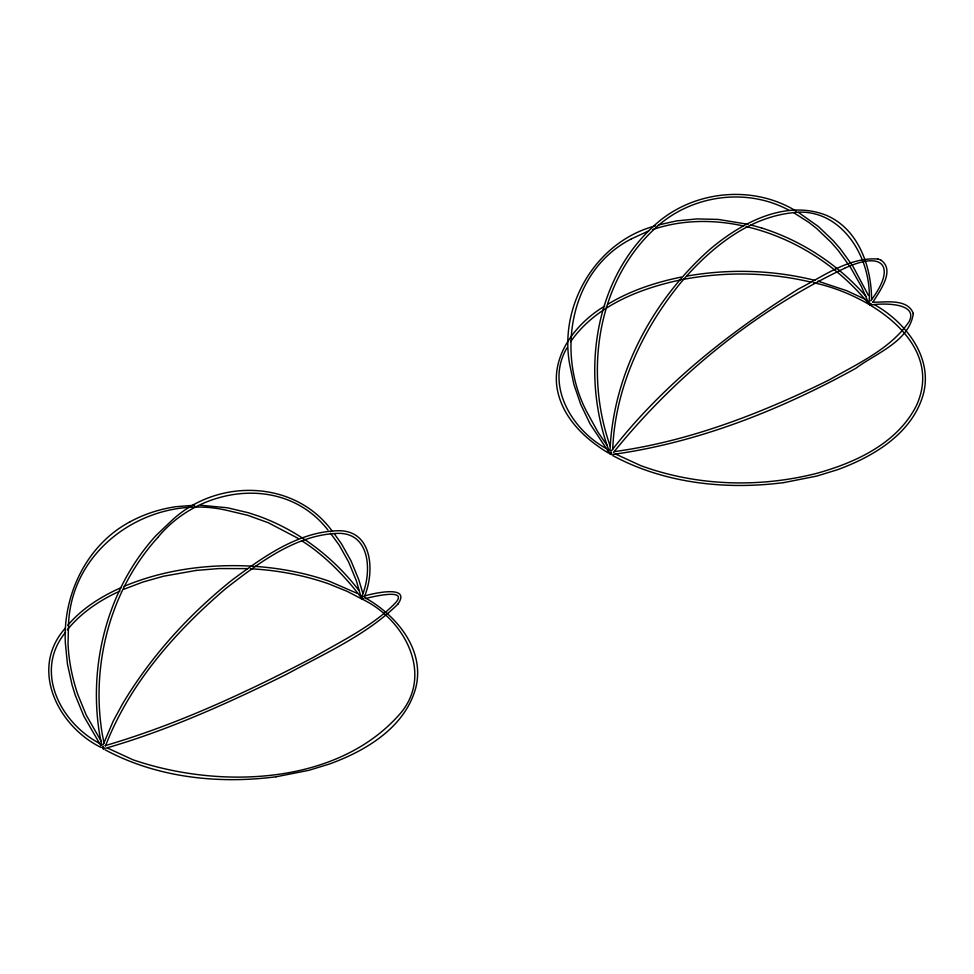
<?xml version="1.0" encoding="UTF-8"?>
<svg xmlns="http://www.w3.org/2000/svg" width="974" height="974" viewBox="0 0 974 974"><rect width="100%" height="100%" fill="white"/><g stroke="black" fill="none" stroke-linecap="round" stroke-linejoin="round"><path stroke-width="1.46" d="M610.016 450.816C613.072 373.76 652.641 300.211 709.778 249.466L709.803 249.441C740.593 223.29 784.484 199.414 825.502 214.974C858.337 228.33 871.499 266.596 871.572 299.529M612.707 449.477C615.008 387.883 642.511 329.163 681.276 282.083C709.62 249.161 746.364 218.468 790.608 212.989C840.416 204.698 873.191 258.317 868.978 303.73M102.453 747.545L103.768 747.886M613.267 454.383C698.699 442.427 780.515 409.871 855.744 368.379C875.711 353.392 909.655 341.302 913.295 313.397M610.454 454.054L611.185 453.007M869.831 304.375L870.257 303.401M364.276 596.928C374.722 572.712 373.395 529.819 337.747 530.733C297.849 531.877 263.406 556.909 232.506 579.713C189.041 614.387 150.921 656.245 122.432 704.092L113.228 721.089L103.001 745.061M105.472 745.987C129.445 683.687 175.405 631.688 225.651 588.637C258.232 563.362 295.548 534.702 337.71 533.375C370.997 532.425 372.336 573.479 361.305 597.537A1.315 0.974 17.9 0 0 362.852 598.937A1.315 0.755 -60.8 0 1 362.17 597.269M566.953 347.925C545.111 384.767 571.458 429.497 606.084 448.405M129.907 521.881C86.576 544.916 62.628 595.138 65.38 643.303L67.462 664.244L72.137 685.233L75.436 695.679L83.886 716.28L100.906 745.767M570.667 341.679C595.126 306.189 639.151 288.669 680.509 279.952M361.61 598.608L362.328 597.951M397.903 604.124C412.331 583.536 369.511 594.25 363.472 596.319M870.683 300.844C896.555 266.925 884.051 249.928 844.531 268.313M872.85 302.354C879.181 291.64 896.056 270.163 880.606 259.9M65.575 632.321C33.591 670.794 60.132 722.696 99.689 743.466M65.221 628.291C28.952 668.968 58.002 726.251 100.906 747.375M611.295 450.986C662.235 385.302 728.674 332.755 798.765 288.815C823.334 276.36 848.999 257.002 877.927 259.035M613.437 452.52C675.615 375.574 755.24 310.779 844.592 268.288M397.964 604.063C366.674 635.048 324.439 653.591 286.027 674.592C227.77 703.289 168.198 730.269 105.655 748.251M67.766 625.296C82.06 608.373 101.369 596.392 121.433 587.456M67.291 629.934C81 612.719 99.957 600.142 119.936 591.06M103.451 747.399L102.745 748.166L103.719 747.594M611.124 453.714L610.479 454.042M870.391 304.704L871.292 304.192M604.732 306.104C575.269 323.514 548.983 357.726 558.199 393.557C564.847 419.855 586.019 439.651 608.592 453.129M631.456 238.849C568.95 270.699 555.959 354.853 587.492 413.122L597.914 432.054L607.289 445.69M361.792 597.695L361.451 598.328L362.705 598.389M608.178 304.046C630.58 290.532 655.794 282.265 681.325 277.066M793.676 212.685L808.846 222.376L816.662 228.525L831.309 242.526L838.139 250.367L850.606 267.546L861.333 286.441L869.1 304.18L870.366 303.657M361.926 598.56C345.977 577.265 325.085 555.472 301.526 540.631M332.499 531.524C294.672 478.964 215.875 477.991 170.669 521.577L155.913 535.651C107.822 588.454 88.074 664.353 99.604 734.359L101.746 745.037M631.42 238.873L648.587 230.972M129.859 521.906C144.128 514.089 159.833 509.061 175.917 506.699L194.654 505.226M124.075 586.324C164.74 569.279 209.593 563.666 253.423 566.247M123.771 589.294L142.91 582.038L163.449 576.243L196.261 570.423M611.526 453.434L610.26 453.738M870.318 303.998L869.283 304.241M655.599 225.81C596.271 241.284 558.686 304.984 569.705 364.434L573.905 384.474L580.735 404.417L590.098 423.946L608.507 451.766M652.507 229.645C681.654 219.588 713.589 219.369 743.503 225.98M104.985 745.707C177.597 724.449 246.617 692.356 313.506 657.316C341.813 640.916 373.979 625.405 395.858 602.456C407.729 588.588 375.112 596.088 365.323 598.572M658.351 224.982L676.553 220.891L697.141 218.907L718.41 219.442L748.117 224.312M686.84 276.092C729.331 268.617 773.429 269.944 815.287 280.463M681.849 279.66C724.315 271.502 768.559 272.063 810.66 282.07M783.851 482.593L816.614 476.116L837.056 469.858C873.325 456.769 912.675 433.345 923.462 393.666C932.97 356.679 905.09 321.895 874.567 304.716M276.153 776.777L308.916 770.3L329.358 764.042C365.64 750.954 405.026 727.493 415.776 687.79C425.455 649.646 396.016 614.643 364.471 597.476M783.839 482.593C725.995 490.092 664.645 483.554 612.768 455.589M276.141 776.777C218.298 784.277 156.948 777.739 105.07 749.773M614.497 451.595C689.166 441.392 761.047 413.475 828.521 380.25C857.169 364.008 890.869 348.716 909.132 321.566C918.519 303.304 885.244 302.744 870.427 305.032M196.249 570.423L218.931 568.56L247.542 568.621M872.765 302.196C885.293 302.464 907.671 298.166 913.332 313.555M200.583 505.25L227.466 507.783L248.516 512.787L258.987 516.244C298.458 530.635 333.181 556.982 358.724 590.22M250.403 568.755C276.957 570.18 303.389 575.001 328.506 583.779L347.194 591.364L361.987 599.071M254.847 566.357C280.183 568.11 305.361 572.882 329.358 581.271L357.117 593.324M746.169 226.589C794.37 237.851 838.297 266.048 869.307 304.533M813.314 282.704C867.262 293.673 945.681 342.118 916.327 405.781C897.151 443.511 855.196 462.82 815.944 473.559C758.527 487.974 696.52 486.063 640.77 465.633L615.276 453.921M750.82 224.933L761.607 227.977M817.916 281.145L846.735 290.715L864.766 299.055M877.842 258.999L880.752 259.961M761.631 227.977C801.821 240.615 838.285 264.636 865.983 296.352M788.83 210.165C746.376 187.166 691.126 195.031 655.685 227.831C596.612 281.486 584.363 372.945 610.174 446.068M107.578 748.105L133.085 759.817C218.967 789.232 338.733 785.884 401.337 712.286C433.26 672.791 403.82 618.673 361.938 599.047M796.148 211.078C752.025 184.025 691.723 190.612 653.968 225.822C592.862 281.34 581.198 375.988 609.067 450.962M798.558 212.49L818.355 226.504L833.245 240.724L840.185 248.699L852.822 266.109L868.406 295.402M297.983 538.281L268.3 522.746L247.773 515.319L227.015 510.388C152.711 492.954 72.283 545.148 68.582 623.116L68.022 643.217C68.728 660.798 72.234 678.196 77.944 694.839L86.272 715.147L101.552 741.908M327.97 530.1C284.798 474.253 199.889 485.916 157.849 537.453L157.873 537.429C110.318 589.647 90.813 664.706 102.221 733.933L104.06 743.125M334.167 533.606L341.35 543.589L351.005 560.817L358.797 579.774L362.949 593.702M330.429 533.155L339.135 545.038L348.631 561.986L356.314 580.674L361.378 598.219M362.791 599.205A1.315 1.071 75.7 0 1 361.719 597.025M104.291 748.531A1.315 1.071 75.7 0 1 102.745 746.583M362.815 598.84A1.315 0.779 -59.2 0 1 362.121 597.245M103.755 748.422A1.315 0.779 -59.2 0 1 103.037 746.948A1.315 0.755 -60.8 0 0 103.731 748.482A1.315 0.974 17.9 0 1 102.367 747.034M871.255 304.338A1.315 1.059 85.4 0 1 869.843 304.886A1.315 1.059 85.4 0 1 869.356 303.097M611.916 454.359A1.315 1.059 85.4 0 1 610.515 452.386M870.732 304.387A1.315 0.755 -60.8 0 1 869.672 303.304A1.315 0.779 -59.2 0 0 870.78 304.375M871.243 304.631A1.315 1.059 34.6 0 1 869.064 303.328M610.211 452.569A1.315 1.059 34.6 0 0 611.185 454.298A1.315 0.755 -60.8 0 1 611.015 452.399A1.315 0.779 -59.2 0 0 611.209 454.371M871.012 304.363A1.315 0.779 -0.8 0 1 869.112 303.401M611.368 453.994A1.315 0.779 -0.8 0 1 610.065 453.08"/></g></svg>
